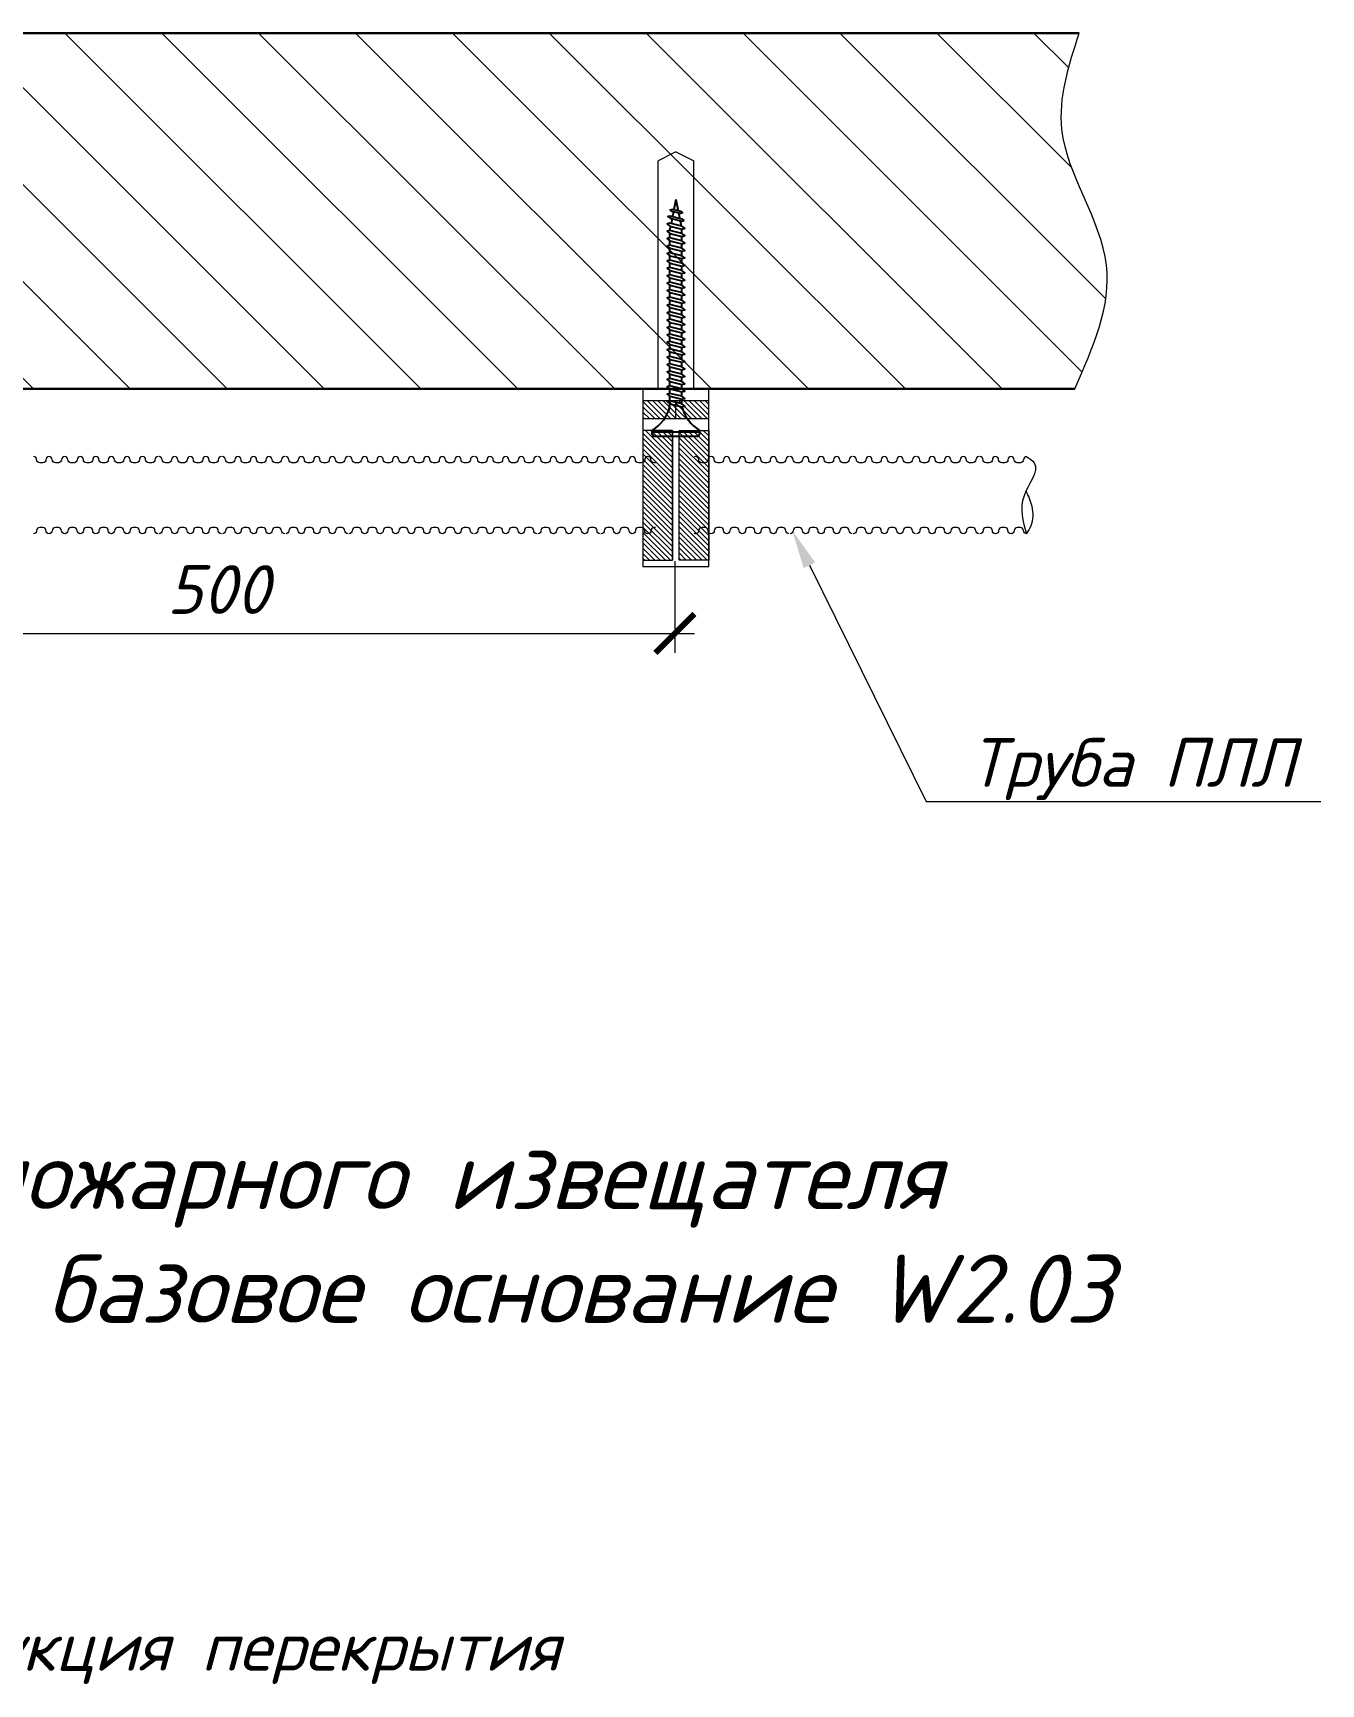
# Model space of a CAD drawing. Header units: millimetres. Extents: x -352922 to 707789, y -273589 to 355472.
# Drawn here: x 524286 to 530893, y -180589 to -172117 of the extents above; entities that cross this region are included whole.
import ezdxf
from ezdxf import colors
from ezdxf.entities.mleader import LeaderData, LeaderLine
from ezdxf.math import Vec2, Vec3

# ---------------------------------------------------------------- set-up
doc = ezdxf.new("R2010")
doc.units = ezdxf.units.MM
doc.header["$LTSCALE"] = 0.5
doc.layers.get('0').update_dxf_attribs({"lineweight": 18})
doc.layers.get('Defpoints').update_dxf_attribs({"color": 4, "lineweight": 140})
doc.styles.add('BDG_T_R', font='GOST Common.ttf')
doc.styles.add('ISOCPEUR', font='isocpeui.ttf', dxfattribs={"height": 250})
doc.dimstyles.new('BDG_D_1-1 - 250', dxfattribs={"dimtxt": 250, "dimasz": 200, "dimexe": 100, "dimexo": 75, "dimgap": 100, "dimtad": 1, "dimdec": 0, "dimdsep": 46, "dimtxsty": 'BDG_T_R', "dimblk": 'ARCHTICK', "dimcen": 0, "dimdle": 100, "dimclrd": 256, "dimclre": 256, "dimclrt": 256, "dimadec": 0, "dimazin": 2, "dimtfac": 1, "dimtdec": 0, "dimtofl": 0, "dimtmove": 1, "dimatfit": 3, "dimfxl": 1, "dimtolj": 1, "dimtzin": 0, "dimlwd": -1, "dimlwe": -1, "dimarcsym": 0})

# ---------------------------------------------------------------- blocks, each defined once
blk = doc.blocks.new('_ArchTick')
at = {"color": 0, "linetype": 'ByBlock', "const_width": 0.15}
blk.add_lwpolyline([(-0.5, -0.5), (0.5, 0.5)], dxfattribs=at)
blk = doc.blocks.new('*D1008')
at = {"transparency": 16777216}
for p, q in [((522891.2, -174827.8), (522891.2, -175297.7)), ((527579.3, -174827.8), (527579.3, -175297.7)), ((522791.2, -175197.7), (527679.3, -175197.7))]:
    blk.add_line(p, q, dxfattribs=at)
at = {"layer": 'Defpoints', "color": 0, "transparency": 16777216}
for p in [(522891.2, -174752.8), (527579.3, -174752.8), (527579.3, -175197.7)]:
    blk.add_point(p, dxfattribs=at)
at = {"transparency": 16777216, "xscale": 200, "yscale": 200, "zscale": 200, "rotation": 180}
blk.add_blockref('_ArchTick', (522891.2, -175197.7), dxfattribs=at)
at = {"transparency": 16777216, "xscale": 200, "yscale": 200, "zscale": 200}
blk.add_blockref('_ArchTick', (527579.3, -175197.7), dxfattribs=at)
at = {"transparency": 16777216, "insert": (525235.2, -174972.7), "char_height": 250, "attachment_point": 5, "style": 'ISOCPEUR'}
blk.add_mtext('\\A1;500', dxfattribs=at)
blk = doc.blocks.new('Скоба')
h = blk.add_hatch()
h.set_pattern_fill('ANSI31', scale=45, angle=90, style=0)
h.set_pattern_definition([(135, (8029, -19851.9697), (-3.9774756, -3.9774756), [])])
h.paths.add_polyline_path([(63, -55), (63, -100), (260, -100), (260, -55)])
h.paths.add_polyline_path([(63, 0), (63, -45), (260, -45), (260, 0)])
h.paths.add_polyline_path([(18, 0), (18, -50), (45, -50), (45, 0)])
h.paths.add_polyline_path([(18, -50), (18, -100), (45, -100), (45, -50)])
for p, q in [((-360.1, -50), (-346.6, -23)), ((0, -23), (-346.6, -23)), ((-360.1, -50), (-346.6, -77)), ((0, -77), (-346.6, -77))]:
    blk.add_line(p, q)
at = {"color": 252, "lineweight": -3}
for p, q in [((-288, -50), (-272.5, -46.9)), ((-288, -50), (-270.8, -53.4)), ((-269.3, -46.2), (-261.8, -44.8)), ((-258.5, -44.1), (-251.6, -42.7)), ((-247.3, -41.9), (-243, -41)), ((-240.8, -41), (-243, -41)), ((-229.5, -41), (-236.2, -41)), ((-218.3, -41), (-225, -41)), ((-207, -41), (-213.8, -41)), ((-195.8, -41), (-202.5, -41)), ((-184.5, -41), (-191.3, -41)), ((-173.3, -41), (-180, -41)), ((-162, -41), (-168.8, -41)), ((-150.8, -41), (-157.5, -41)), ((-139.5, -41), (-146.3, -41)), ((-128.3, -41), (-135, -41)), ((-117, -41), (-123.8, -41)), ((-105.8, -41), (-112.5, -41)), ((-94.5, -41), (-101.2, -41)), ((-83.3, -41), (-90, -41)), ((-72, -41), (-78.8, -41)), ((-60.8, -41), (-67.5, -41)), ((-49.5, -41), (-56.3, -41)), ((-38.3, -41), (-45, -41)), ((-27, -41), (-33.8, -41)), ((-15.8, -41), (-22.5, -41)), ((-11.3, -41), (-6.8, -59)), ((-4.5, -41), (-11.3, -41)), ((6.7, -41), (0, -41)), ((18, -41), (11.2, -41)), ((22.5, -41), (27, -59)), ((-267.3, -54.1), (-259, -55.8)), ((-255.4, -56.5), (-247.7, -58.1)), ((-236.2, -59), (-243, -59)), ((-225, -59), (-231.8, -59)), ((-213.8, -59), (-220.5, -59)), ((-202.5, -59), (-209.3, -59)), ((-191.3, -59), (-198, -59)), ((-180, -59), (-186.8, -59)), ((-168.8, -59), (-175.5, -59)), ((-157.5, -59), (-164.3, -59)), ((-146.3, -59), (-153, -59)), ((-135, -59), (-141.8, -59)), ((-123.8, -59), (-130.5, -59)), ((-112.5, -59), (-119.3, -59)), ((-101.2, -59), (-108, -59)), ((-90, -59), (-96.8, -59)), ((-78.8, -59), (-85.5, -59)), ((-67.5, -59), (-74.3, -59)), ((-56.3, -59), (-63, -59)), ((-45, -59), (-51.8, -59)), ((-33.8, -59), (-40.5, -59)), ((-22.5, -59), (-29.3, -59)), ((-11.3, -59), (-18, -59)), ((0, -59), (-6.8, -59)), ((11.2, -59), (4.5, -59)), ((22.5, -59), (15.7, -59))]:
    blk.add_line(p, q, dxfattribs=at)
at = {"color": 252}
blk.add_line((45, -50), (18, -50), dxfattribs=at)
blk.add_lwpolyline([(270, 0), (270, -100), (0, -100), (0, 0)], close=True)
for points in [[(18, -100), (18, 0), (45, 0), (45, -100)], [(63, 0), (260, 0), (260, -45), (63, -45)], [(63, -100), (260, -100), (260, -55), (63, -55)]]:
    blk.add_lwpolyline(points, close=True, dxfattribs=at)
at = {"color": 252, "lineweight": -3}
blk.add_lwpolyline([(27, -59, -0.19181), (63, -86), (67.5, -86), (72, -83.8), (72, -16.2), (67.5, -14), (63, -14, -0.191632), (27, -41), (22.5, -41)], format="xyb", dxfattribs=at)
for points in [[(65.2, -14), (65.2, -86)], [(-273, -44.7), (-270, -56.8), (-267.5, -60.1), (-266.6, -56.8), (-269.8, -44.1), (-272.2, -41.3), (-273, -44.7)]]:
    blk.add_lwpolyline(points, dxfattribs=at)
for points in [[(-255.7, -62.3), (-258.2, -58.9), (-262.7, -41.1), (-261.8, -37.7), (-259.3, -41.1), (-254.8, -58.9)], [(-247.5, -59), (-252, -41), (-250.9, -36.5), (-247.5, -41), (-243, -59), (-244.1, -63.5)], [(-231.8, -59), (-232.9, -63.5), (-236.2, -59), (-240.8, -41), (-239.6, -36.5), (-236.2, -41)], [(-220.5, -59), (-221.6, -63.5), (-225, -59), (-229.5, -41), (-228.4, -36.5), (-225, -41)], [(-209.3, -59), (-210.4, -63.5), (-213.8, -59), (-218.3, -41), (-217.1, -36.5), (-213.8, -41)], [(-198, -59), (-199.1, -63.5), (-202.5, -59), (-207, -41), (-205.9, -36.5), (-202.5, -41)], [(-186.8, -59), (-187.9, -63.5), (-191.3, -59), (-195.8, -41), (-194.6, -36.5), (-191.3, -41)], [(-175.5, -59), (-176.6, -63.5), (-180, -59), (-184.5, -41), (-183.4, -36.5), (-180, -41)], [(-164.3, -59), (-165.4, -63.5), (-168.8, -59), (-173.3, -41), (-172.1, -36.5), (-168.8, -41)], [(-153, -59), (-154.1, -63.5), (-157.5, -59), (-162, -41), (-160.9, -36.5), (-157.5, -41)], [(-141.8, -59), (-142.9, -63.5), (-146.3, -59), (-150.8, -41), (-149.6, -36.5), (-146.3, -41)], [(-130.5, -59), (-131.6, -63.5), (-135, -59), (-139.5, -41), (-138.4, -36.5), (-135, -41)], [(-119.3, -59), (-120.4, -63.5), (-123.8, -59), (-128.3, -41), (-127.1, -36.5), (-123.8, -41)], [(-108, -59), (-109.1, -63.5), (-112.5, -59), (-117, -41), (-115.9, -36.5), (-112.5, -41)], [(-96.8, -59), (-97.9, -63.5), (-101.2, -59), (-105.8, -41), (-104.6, -36.5), (-101.2, -41)], [(-85.5, -59), (-86.6, -63.5), (-90, -59), (-94.5, -41), (-93.4, -36.5), (-90, -41)], [(-74.3, -59), (-75.4, -63.5), (-78.8, -59), (-83.3, -41), (-82.1, -36.5), (-78.8, -41)], [(-63, -59), (-64.1, -63.5), (-67.5, -59), (-72, -41), (-70.9, -36.5), (-67.5, -41)], [(-51.8, -59), (-52.9, -63.5), (-56.3, -59), (-60.8, -41), (-59.6, -36.5), (-56.3, -41)], [(-40.5, -59), (-41.6, -63.5), (-45, -59), (-49.5, -41), (-48.4, -36.5), (-45, -41)], [(-29.3, -59), (-30.4, -63.5), (-33.8, -59), (-38.3, -41), (-37.1, -36.5), (-33.8, -41)], [(-18, -59), (-19.1, -63.5), (-22.5, -59), (-27, -41), (-25.9, -36.5), (-22.5, -41)], [(-6.8, -59), (-7.9, -63.5), (-11.3, -59), (-15.8, -41), (-14.6, -36.5), (-11.3, -41)], [(4.5, -59), (3.4, -63.5), (0, -59), (-4.5, -41), (-3.4, -36.5), (0, -41)], [(15.7, -59), (14.6, -63.5), (11.2, -59), (6.7, -41), (7.9, -36.5), (11.2, -41)], [(27, -59), (25.9, -63.5), (22.5, -59), (18, -41), (19.1, -36.5), (22.5, -41)]]:
    blk.add_lwpolyline(points, close=True, dxfattribs=at)
at = {"color": 252}
blk.add_lwpolyline([(63, -45), (260, -45)], dxfattribs=at)

msp = doc.modelspace()

# ---------------------------------------------------------------- hatches: boundary and pattern name
at = {"ltscale": 0.0001, "transparency": 33554687}
h = msp.add_hatch(dxfattribs=at)
h.set_pattern_fill('ANSI31', scale=110.682, angle=90, style=0)
h.set_pattern_definition([(135, (628635, -288727.27), (-248.4882, -248.4882), [])])
edge = h.paths.add_edge_path()
edge.add_line((520991.60467, -173943.58871), (529630.19761, -173943.58871))
edge.add_spline(control_points=[(529630.19761, -173943.58871), (529724.10001, -173729.98121), (529922.74216, -173278.1136), (529469.27657, -172692.42658), (529599.80523, -172283.6288), (529652.94456, -172117.20373)], knot_values=[0, 0, 0, 0, 656.4738166568, 1388.711839411, 1891.5026535081, 1891.5026535081, 1891.5026535081, 1891.5026535081], degree=3, periodic=0)
edge.add_line((529652.94456, -172117.20373), (520830.20997, -172117.20373))
edge.add_spline(control_points=[(520830.20997, -172117.20373), (520785.5071, -172309.72317), (520685.19516, -172741.73114), (521295.2633, -173247.51783), (521092.21196, -173712.96855), (520991.60467, -173943.58871)], knot_values=[0, 0, 0, 0, 557.9480606201, 1252.0190848752, 1933.6457430827, 1933.6457430827, 1933.6457430827, 1933.6457430827], degree=3, periodic=0)

# ---------------------------------------------------------------- linework, layer by layer
at = {"color": 7, "lineweight": 30, "transparency": 33554687}
for p, q in [((529652.94456, -172117.20373), (520830.20997, -172117.20373)), ((520991.60467, -173943.58871), (529630.19761, -173943.58871))]:
    msp.add_line(p, q, dxfattribs=at)
at = {"color": 7, "transparency": 33554687}
for points in [[(524368.77864, -174290.7578, 0.4142135624), (524352.80664, -174306.7298), (524352.80664, -174306.7298, -0.4142135624), (524336.83464, -174322.7018), (524320.86264, -174322.7018, -0.4142135624), (524304.89064, -174306.7298), (524304.89064, -174306.7298, 0.4142135624), (524288.91864, -174290.7578)], [(524448.63864, -174290.7578, 0.4142135624), (524432.66664, -174306.7298), (524432.66664, -174306.7298, -0.4142135624), (524416.69464, -174322.7018), (524400.72264, -174322.7018, -0.4142135624), (524384.75064, -174306.7298), (524384.75064, -174306.7298, 0.4142135624), (524368.77864, -174290.7578)], [(524528.49864, -174290.7578, 0.4142135624), (524512.52664, -174306.7298), (524512.52664, -174306.7298, -0.4142135624), (524496.55464, -174322.7018), (524480.58264, -174322.7018, -0.4142135624), (524464.61064, -174306.7298), (524464.61064, -174306.7298, 0.4142135624), (524448.63864, -174290.7578)], [(524608.35864, -174290.7578, 0.4142135624), (524592.38664, -174306.7298), (524592.38664, -174306.7298, -0.4142135624), (524576.41464, -174322.7018), (524560.44264, -174322.7018, -0.4142135624), (524544.47064, -174306.7298), (524544.47064, -174306.7298, 0.4142135624), (524528.49864, -174290.7578)], [(524688.21864, -174290.7578, 0.4142135624), (524672.24664, -174306.7298), (524672.24664, -174306.7298, -0.4142135624), (524656.27464, -174322.7018), (524640.30264, -174322.7018, -0.4142135624), (524624.33064, -174306.7298), (524624.33064, -174306.7298, 0.4142135624), (524608.35864, -174290.7578)], [(524768.07864, -174290.7578, 0.4142135624), (524752.10664, -174306.7298), (524752.10664, -174306.7298, -0.4142135624), (524736.13464, -174322.7018), (524720.16264, -174322.7018, -0.4142135624), (524704.19064, -174306.7298), (524704.19064, -174306.7298, 0.4142135624), (524688.21864, -174290.7578)], [(524847.93864, -174290.7578, 0.4142135624), (524831.96664, -174306.7298), (524831.96664, -174306.7298, -0.4142135624), (524815.99464, -174322.7018), (524800.02264, -174322.7018, -0.4142135624), (524784.05064, -174306.7298), (524784.05064, -174306.7298, 0.4142135624), (524768.07864, -174290.7578)], [(524927.79864, -174290.7578, 0.4142135624), (524911.82664, -174306.7298), (524911.82664, -174306.7298, -0.4142135624), (524895.85464, -174322.7018), (524879.88264, -174322.7018, -0.4142135624), (524863.91064, -174306.7298), (524863.91064, -174306.7298, 0.4142135624), (524847.93864, -174290.7578)], [(525012.90958, -174290.7578, 0.4142135624), (524996.93758, -174306.7298), (524996.93758, -174306.7298, -0.4142135624), (524980.96558, -174322.7018), (524964.99358, -174322.7018, -0.4142135624), (524949.02158, -174306.7298), (524949.02158, -174306.7298, 0.4142135624), (524933.04958, -174290.7578)], [(525092.76958, -174290.7578, 0.4142135624), (525076.79758, -174306.7298), (525076.79758, -174306.7298, -0.4142135624), (525060.82558, -174322.7018), (525044.85358, -174322.7018, -0.4142135624), (525028.88158, -174306.7298), (525028.88158, -174306.7298, 0.4142135624), (525012.90958, -174290.7578)], [(525172.62958, -174290.7578, 0.4142135624), (525156.65758, -174306.7298), (525156.65758, -174306.7298, -0.4142135624), (525140.68558, -174322.7018), (525124.71358, -174322.7018, -0.4142135624), (525108.74158, -174306.7298), (525108.74158, -174306.7298, 0.4142135624), (525092.76958, -174290.7578)], [(525252.48958, -174290.7578, 0.4142135624), (525236.51758, -174306.7298), (525236.51758, -174306.7298, -0.4142135624), (525220.54558, -174322.7018), (525204.57358, -174322.7018, -0.4142135624), (525188.60158, -174306.7298), (525188.60158, -174306.7298, 0.4142135624), (525172.62958, -174290.7578)], [(525337.60051, -174290.7578, 0.4142135624), (525321.62851, -174306.7298), (525321.62851, -174306.7298, -0.4142135624), (525305.65651, -174322.7018), (525289.68451, -174322.7018, -0.4142135624), (525273.71251, -174306.7298), (525273.71251, -174306.7298, 0.4142135624), (525257.74051, -174290.7578)], [(525417.46051, -174290.7578, 0.4142135624), (525401.48851, -174306.7298), (525401.48851, -174306.7298, -0.4142135624), (525385.51651, -174322.7018), (525369.54451, -174322.7018, -0.4142135624), (525353.57251, -174306.7298), (525353.57251, -174306.7298, 0.4142135624), (525337.60051, -174290.7578)], [(525497.32051, -174290.7578, 0.4142135624), (525481.34851, -174306.7298), (525481.34851, -174306.7298, -0.4142135624), (525465.37651, -174322.7018), (525449.40451, -174322.7018, -0.4142135624), (525433.43251, -174306.7298), (525433.43251, -174306.7298, 0.4142135624), (525417.46051, -174290.7578)], [(525577.18051, -174290.7578, 0.4142135624), (525561.20851, -174306.7298), (525561.20851, -174306.7298, -0.4142135624), (525545.23651, -174322.7018), (525529.26451, -174322.7018, -0.4142135624), (525513.29251, -174306.7298), (525513.29251, -174306.7298, 0.4142135624), (525497.32051, -174290.7578)], [(525662.29144, -174290.7578, 0.4142135624), (525646.31944, -174306.7298), (525646.31944, -174306.7298, -0.4142135624), (525630.34744, -174322.7018), (525614.37544, -174322.7018, -0.4142135624), (525598.40344, -174306.7298), (525598.40344, -174306.7298, 0.4142135624), (525582.43144, -174290.7578)], [(525742.15144, -174290.7578, 0.4142135624), (525726.17944, -174306.7298), (525726.17944, -174306.7298, -0.4142135624), (525710.20744, -174322.7018), (525694.23544, -174322.7018, -0.4142135624), (525678.26344, -174306.7298), (525678.26344, -174306.7298, 0.4142135624), (525662.29144, -174290.7578)], [(525822.01144, -174290.7578, 0.4142135624), (525806.03944, -174306.7298), (525806.03944, -174306.7298, -0.4142135624), (525790.06744, -174322.7018), (525774.09544, -174322.7018, -0.4142135624), (525758.12344, -174306.7298), (525758.12344, -174306.7298, 0.4142135624), (525742.15144, -174290.7578)], [(525901.87144, -174290.7578, 0.4142135624), (525885.89944, -174306.7298), (525885.89944, -174306.7298, -0.4142135624), (525869.92744, -174322.7018), (525853.95544, -174322.7018, -0.4142135624), (525837.98344, -174306.7298), (525837.98344, -174306.7298, 0.4142135624), (525822.01144, -174290.7578)], [(525986.98238, -174290.7578, 0.4142135624), (525971.01038, -174306.7298), (525971.01038, -174306.7298, -0.4142135624), (525955.03838, -174322.7018), (525939.06638, -174322.7018, -0.4142135624), (525923.09438, -174306.7298), (525923.09438, -174306.7298, 0.4142135624), (525907.12238, -174290.7578)], [(526066.84238, -174290.7578, 0.4142135624), (526050.87038, -174306.7298), (526050.87038, -174306.7298, -0.4142135624), (526034.89838, -174322.7018), (526018.92638, -174322.7018, -0.4142135624), (526002.95438, -174306.7298), (526002.95438, -174306.7298, 0.4142135624), (525986.98238, -174290.7578)], [(526146.70238, -174290.7578, 0.4142135624), (526130.73038, -174306.7298), (526130.73038, -174306.7298, -0.4142135624), (526114.75838, -174322.7018), (526098.78638, -174322.7018, -0.4142135624), (526082.81438, -174306.7298), (526082.81438, -174306.7298, 0.4142135624), (526066.84238, -174290.7578)], [(526226.56238, -174290.7578, 0.4142135624), (526210.59038, -174306.7298), (526210.59038, -174306.7298, -0.4142135624), (526194.61838, -174322.7018), (526178.64638, -174322.7018, -0.4142135624), (526162.67438, -174306.7298), (526162.67438, -174306.7298, 0.4142135624), (526146.70238, -174290.7578)], [(526306.42238, -174290.7578, 0.4142135624), (526290.45038, -174306.7298), (526290.45038, -174306.7298, -0.4142135624), (526274.47838, -174322.7018), (526258.50638, -174322.7018, -0.4142135624), (526242.53438, -174306.7298), (526242.53438, -174306.7298, 0.4142135624), (526226.56238, -174290.7578)], [(526386.28238, -174290.7578, 0.4142135624), (526370.31038, -174306.7298), (526370.31038, -174306.7298, -0.4142135624), (526354.33838, -174322.7018), (526338.36638, -174322.7018, -0.4142135624), (526322.39438, -174306.7298), (526322.39438, -174306.7298, 0.4142135624), (526306.42238, -174290.7578)], [(526466.14238, -174290.7578, 0.4142135624), (526450.17038, -174306.7298), (526450.17038, -174306.7298, -0.4142135624), (526434.19838, -174322.7018), (526418.22638, -174322.7018, -0.4142135624), (526402.25438, -174306.7298), (526402.25438, -174306.7298, 0.4142135624), (526386.28238, -174290.7578)], [(526546.00238, -174290.7578, 0.4142135624), (526530.03038, -174306.7298), (526530.03038, -174306.7298, -0.4142135624), (526514.05838, -174322.7018), (526498.08638, -174322.7018, -0.4142135624), (526482.11438, -174306.7298), (526482.11438, -174306.7298, 0.4142135624), (526466.14238, -174290.7578)], [(526631.11331, -174290.7578, 0.4142135624), (526615.14131, -174306.7298), (526615.14131, -174306.7298, -0.4142135624), (526599.16931, -174322.7018), (526583.19731, -174322.7018, -0.4142135624), (526567.22531, -174306.7298), (526567.22531, -174306.7298, 0.4142135624), (526551.25331, -174290.7578)], [(526710.97331, -174290.7578, 0.4142135624), (526695.00131, -174306.7298), (526695.00131, -174306.7298, -0.4142135624), (526679.02931, -174322.7018), (526663.05731, -174322.7018, -0.4142135624), (526647.08531, -174306.7298), (526647.08531, -174306.7298, 0.4142135624), (526631.11331, -174290.7578)], [(526790.83331, -174290.7578, 0.4142135624), (526774.86131, -174306.7298), (526774.86131, -174306.7298, -0.4142135624), (526758.88931, -174322.7018), (526742.91731, -174322.7018, -0.4142135624), (526726.94531, -174306.7298), (526726.94531, -174306.7298, 0.4142135624), (526710.97331, -174290.7578)], [(526870.69331, -174290.7578, 0.4142135624), (526854.72131, -174306.7298), (526854.72131, -174306.7298, -0.4142135624), (526838.74931, -174322.7018), (526822.77731, -174322.7018, -0.4142135624), (526806.80531, -174306.7298), (526806.80531, -174306.7298, 0.4142135624), (526790.83331, -174290.7578)], [(526955.80424, -174290.7578, 0.4142135624), (526939.83224, -174306.7298), (526939.83224, -174306.7298, -0.4142135624), (526923.86024, -174322.7018), (526907.88824, -174322.7018, -0.4142135624), (526891.91624, -174306.7298), (526891.91624, -174306.7298, 0.4142135624), (526875.94424, -174290.7578)], [(527035.66424, -174290.7578, 0.4142135624), (527019.69224, -174306.7298), (527019.69224, -174306.7298, -0.4142135624), (527003.72024, -174322.7018), (526987.74824, -174322.7018, -0.4142135624), (526971.77624, -174306.7298), (526971.77624, -174306.7298, 0.4142135624), (526955.80424, -174290.7578)], [(527115.52424, -174290.7578, 0.4142135624), (527099.55224, -174306.7298), (527099.55224, -174306.7298, -0.4142135624), (527083.58024, -174322.7018), (527067.60824, -174322.7018, -0.4142135624), (527051.63624, -174306.7298), (527051.63624, -174306.7298, 0.4142135624), (527035.66424, -174290.7578)], [(527195.38424, -174290.7578, 0.4142135624), (527179.41224, -174306.7298), (527179.41224, -174306.7298, -0.4142135624), (527163.44024, -174322.7018), (527147.46824, -174322.7018, -0.4142135624), (527131.49624, -174306.7298), (527131.49624, -174306.7298, 0.4142135624), (527115.52424, -174290.7578)], [(527280.49518, -174290.7578, 0.4142135624), (527264.52318, -174306.7298), (527264.52318, -174306.7298, -0.4142135624), (527248.55118, -174322.7018), (527232.57918, -174322.7018, -0.4142135624), (527216.60718, -174306.7298), (527216.60718, -174306.7298, 0.4142135624), (527200.63518, -174290.7578)], [(527360.35518, -174290.7578, 0.4142135624), (527344.38318, -174306.7298), (527344.38318, -174306.7298, -0.4142135624), (527328.41118, -174322.7018), (527312.43918, -174322.7018, -0.4142135624), (527296.46718, -174306.7298), (527296.46718, -174306.7298, 0.4142135624), (527280.49518, -174290.7578)], [(527440.21518, -174290.7578, 0.4142135624), (527424.24318, -174306.7298), (527424.24318, -174306.7298, -0.4142135624), (527408.27118, -174322.7018), (527392.29918, -174322.7018, -0.4142135624), (527376.32718, -174306.7298), (527376.32718, -174306.7298, 0.4142135624), (527360.35518, -174290.7578)], [(527480.25235, -174322.7018), (527472.15918, -174322.7018, -0.4142135624), (527456.18718, -174306.7298), (527456.18718, -174306.7298, 0.4142135624), (527440.21518, -174290.7578)], [(527764.90611, -174290.7578, 0.4142135624), (527748.93411, -174306.7298), (527748.93411, -174306.7298, -0.4142135624), (527732.96211, -174322.7018), (527716.99011, -174322.7018, -0.4142135624), (527701.01811, -174306.7298), (527701.01811, -174306.7298, 0.5496017879), (527678.25235, -174292.27471)], [(527844.76611, -174290.7578, 0.4142135624), (527828.79411, -174306.7298), (527828.79411, -174306.7298, -0.4142135624), (527812.82211, -174322.7018), (527796.85011, -174322.7018, -0.4142135624), (527780.87811, -174306.7298), (527780.87811, -174306.7298, 0.4142135624), (527764.90611, -174290.7578)], [(527924.62611, -174290.7578, 0.4142135624), (527908.65411, -174306.7298), (527908.65411, -174306.7298, -0.4142135624), (527892.68211, -174322.7018), (527876.71011, -174322.7018, -0.4142135624), (527860.73811, -174306.7298), (527860.73811, -174306.7298, 0.4142135624), (527844.76611, -174290.7578)], [(528004.48611, -174290.7578, 0.4142135624), (527988.51411, -174306.7298), (527988.51411, -174306.7298, -0.4142135624), (527972.54211, -174322.7018), (527956.57011, -174322.7018, -0.4142135624), (527940.59811, -174306.7298), (527940.59811, -174306.7298, 0.4142135624), (527924.62611, -174290.7578)], [(528084.34611, -174290.7578, 0.4142135624), (528068.37411, -174306.7298), (528068.37411, -174306.7298, -0.4142135624), (528052.40211, -174322.7018), (528036.43011, -174322.7018, -0.4142135624), (528020.45811, -174306.7298), (528020.45811, -174306.7298, 0.4142135624), (528004.48611, -174290.7578)], [(528164.20611, -174290.7578, 0.4142135624), (528148.23411, -174306.7298), (528148.23411, -174306.7298, -0.4142135624), (528132.26211, -174322.7018), (528116.29011, -174322.7018, -0.4142135624), (528100.31811, -174306.7298), (528100.31811, -174306.7298, 0.4142135624), (528084.34611, -174290.7578)], [(528249.31704, -174290.7578, 0.4142135624), (528233.34504, -174306.7298), (528233.34504, -174306.7298, -0.4142135624), (528217.37304, -174322.7018), (528201.40104, -174322.7018, -0.4142135624), (528185.42904, -174306.7298), (528185.42904, -174306.7298, 0.4142135624), (528169.45704, -174290.7578)], [(528329.17704, -174290.7578, 0.4142135624), (528313.20504, -174306.7298), (528313.20504, -174306.7298, -0.4142135624), (528297.23304, -174322.7018), (528281.26104, -174322.7018, -0.4142135624), (528265.28904, -174306.7298), (528265.28904, -174306.7298, 0.4142135624), (528249.31704, -174290.7578)], [(528409.03704, -174290.7578, 0.4142135624), (528393.06504, -174306.7298), (528393.06504, -174306.7298, -0.4142135624), (528377.09304, -174322.7018), (528361.12104, -174322.7018, -0.4142135624), (528345.14904, -174306.7298), (528345.14904, -174306.7298, 0.4142135624), (528329.17704, -174290.7578)], [(528488.89704, -174290.7578, 0.4142135624), (528472.92504, -174306.7298), (528472.92504, -174306.7298, -0.4142135624), (528456.95304, -174322.7018), (528440.98104, -174322.7018, -0.4142135624), (528425.00904, -174306.7298), (528425.00904, -174306.7298, 0.4142135624), (528409.03704, -174290.7578)], [(528574.00798, -174290.7578, 0.4142135624), (528558.03598, -174306.7298), (528558.03598, -174306.7298, -0.4142135624), (528542.06398, -174322.7018), (528526.09198, -174322.7018, -0.4142135624), (528510.11998, -174306.7298), (528510.11998, -174306.7298, 0.4142135624), (528494.14798, -174290.7578)], [(528653.86798, -174290.7578, 0.4142135624), (528637.89598, -174306.7298), (528637.89598, -174306.7298, -0.4142135624), (528621.92398, -174322.7018), (528605.95198, -174322.7018, -0.4142135624), (528589.97998, -174306.7298), (528589.97998, -174306.7298, 0.4142135624), (528574.00798, -174290.7578)], [(528733.72798, -174290.7578, 0.4142135624), (528717.75598, -174306.7298), (528717.75598, -174306.7298, -0.4142135624), (528701.78398, -174322.7018), (528685.81198, -174322.7018, -0.4142135624), (528669.83998, -174306.7298), (528669.83998, -174306.7298, 0.4142135624), (528653.86798, -174290.7578)], [(528813.58798, -174290.7578, 0.4142135624), (528797.61598, -174306.7298), (528797.61598, -174306.7298, -0.4142135624), (528781.64398, -174322.7018), (528765.67198, -174322.7018, -0.4142135624), (528749.69998, -174306.7298), (528749.69998, -174306.7298, 0.4142135624), (528733.72798, -174290.7578)], [(528898.69891, -174290.7578, 0.4142135624), (528882.72691, -174306.7298), (528882.72691, -174306.7298, -0.4142135624), (528866.75491, -174322.7018), (528850.78291, -174322.7018, -0.4142135624), (528834.81091, -174306.7298), (528834.81091, -174306.7298, 0.4142135624), (528818.83891, -174290.7578)], [(528978.55891, -174290.7578, 0.4142135624), (528962.58691, -174306.7298), (528962.58691, -174306.7298, -0.4142135624), (528946.61491, -174322.7018), (528930.64291, -174322.7018, -0.4142135624), (528914.67091, -174306.7298), (528914.67091, -174306.7298, 0.4142135624), (528898.69891, -174290.7578)], [(529058.41891, -174290.7578, 0.4142135624), (529042.44691, -174306.7298), (529042.44691, -174306.7298, -0.4142135624), (529026.47491, -174322.7018), (529010.50291, -174322.7018, -0.4142135624), (528994.53091, -174306.7298), (528994.53091, -174306.7298, 0.4142135624), (528978.55891, -174290.7578)], [(529138.27891, -174290.7578, 0.4142135624), (529122.30691, -174306.7298), (529122.30691, -174306.7298, -0.4142135624), (529106.33491, -174322.7018), (529090.36291, -174322.7018, -0.4142135624), (529074.39091, -174306.7298), (529074.39091, -174306.7298, 0.4142135624), (529058.41891, -174290.7578)], [(529223.38984, -174290.7578, 0.4142135624), (529207.41784, -174306.7298), (529207.41784, -174306.7298, -0.4142135624), (529191.44584, -174322.7018), (529175.47384, -174322.7018, -0.4142135624), (529159.50184, -174306.7298), (529159.50184, -174306.7298, 0.4142135624), (529143.52984, -174290.7578)], [(529303.24984, -174290.7578, 0.4142135624), (529287.27784, -174306.7298), (529287.27784, -174306.7298, -0.4142135624), (529271.30584, -174322.7018), (529255.33384, -174322.7018, -0.4142135624), (529239.36184, -174306.7298), (529239.36184, -174306.7298, 0.4142135624), (529223.38984, -174290.7578)], [(529383.10984, -174290.7578, 0.4142135624), (529367.13784, -174306.7298), (529367.13784, -174306.7298, -0.4142135624), (529351.16584, -174322.7018), (529335.19384, -174322.7018, -0.4142135624), (529319.22184, -174306.7298), (529319.22184, -174306.7298, 0.4142135624), (529303.24984, -174290.7578)], [(524368.77864, -174686.7578, -0.4142135624), (524352.80664, -174670.7858), (524352.80664, -174670.7858, 0.4142135624), (524336.83464, -174654.8138), (524320.86264, -174654.8138, 0.4142135624), (524304.89064, -174670.7858), (524304.89064, -174670.7858, -0.4142135624), (524288.91864, -174686.7578)], [(524448.63864, -174686.7578, -0.4142135624), (524432.66664, -174670.7858), (524432.66664, -174670.7858, 0.4142135624), (524416.69464, -174654.8138), (524400.72264, -174654.8138, 0.4142135624), (524384.75064, -174670.7858), (524384.75064, -174670.7858, -0.4142135624), (524368.77864, -174686.7578)], [(524528.49864, -174686.7578, -0.4142135624), (524512.52664, -174670.7858), (524512.52664, -174670.7858, 0.4142135624), (524496.55464, -174654.8138), (524480.58264, -174654.8138, 0.4142135624), (524464.61064, -174670.7858), (524464.61064, -174670.7858, -0.4142135624), (524448.63864, -174686.7578)], [(524608.35864, -174686.7578, -0.4142135624), (524592.38664, -174670.7858), (524592.38664, -174670.7858, 0.4142135624), (524576.41464, -174654.8138), (524560.44264, -174654.8138, 0.4142135624), (524544.47064, -174670.7858), (524544.47064, -174670.7858, -0.4142135624), (524528.49864, -174686.7578)], [(524688.21864, -174686.7578, -0.4142135624), (524672.24664, -174670.7858), (524672.24664, -174670.7858, 0.4142135624), (524656.27464, -174654.8138), (524640.30264, -174654.8138, 0.4142135624), (524624.33064, -174670.7858), (524624.33064, -174670.7858, -0.4142135624), (524608.35864, -174686.7578)], [(524768.07864, -174686.7578, -0.4142135624), (524752.10664, -174670.7858), (524752.10664, -174670.7858, 0.4142135624), (524736.13464, -174654.8138), (524720.16264, -174654.8138, 0.4142135624), (524704.19064, -174670.7858), (524704.19064, -174670.7858, -0.4142135624), (524688.21864, -174686.7578)], [(524847.93864, -174686.7578, -0.4142135624), (524831.96664, -174670.7858), (524831.96664, -174670.7858, 0.4142135624), (524815.99464, -174654.8138), (524800.02264, -174654.8138, 0.4142135624), (524784.05064, -174670.7858), (524784.05064, -174670.7858, -0.4142135624), (524768.07864, -174686.7578)], [(524927.79864, -174686.7578, -0.4142135624), (524911.82664, -174670.7858), (524911.82664, -174670.7858, 0.4142135624), (524895.85464, -174654.8138), (524879.88264, -174654.8138, 0.4142135624), (524863.91064, -174670.7858), (524863.91064, -174670.7858, -0.4142135624), (524847.93864, -174686.7578)], [(525012.90958, -174686.7578, -0.4142135624), (524996.93758, -174670.7858), (524996.93758, -174670.7858, 0.4142135624), (524980.96558, -174654.8138), (524964.99358, -174654.8138, 0.4142135624), (524949.02158, -174670.7858), (524949.02158, -174670.7858, -0.4142135624), (524933.04958, -174686.7578)], [(525092.76958, -174686.7578, -0.4142135624), (525076.79758, -174670.7858), (525076.79758, -174670.7858, 0.4142135624), (525060.82558, -174654.8138), (525044.85358, -174654.8138, 0.4142135624), (525028.88158, -174670.7858), (525028.88158, -174670.7858, -0.4142135624), (525012.90958, -174686.7578)], [(525172.62958, -174686.7578, -0.4142135624), (525156.65758, -174670.7858), (525156.65758, -174670.7858, 0.4142135624), (525140.68558, -174654.8138), (525124.71358, -174654.8138, 0.4142135624), (525108.74158, -174670.7858), (525108.74158, -174670.7858, -0.4142135624), (525092.76958, -174686.7578)], [(525252.48958, -174686.7578, -0.4142135624), (525236.51758, -174670.7858), (525236.51758, -174670.7858, 0.4142135624), (525220.54558, -174654.8138), (525204.57358, -174654.8138, 0.4142135624), (525188.60158, -174670.7858), (525188.60158, -174670.7858, -0.4142135624), (525172.62958, -174686.7578)], [(525337.60051, -174686.7578, -0.4142135624), (525321.62851, -174670.7858), (525321.62851, -174670.7858, 0.4142135624), (525305.65651, -174654.8138), (525289.68451, -174654.8138, 0.4142135624), (525273.71251, -174670.7858), (525273.71251, -174670.7858, -0.4142135624), (525257.74051, -174686.7578)], [(525417.46051, -174686.7578, -0.4142135624), (525401.48851, -174670.7858), (525401.48851, -174670.7858, 0.4142135624), (525385.51651, -174654.8138), (525369.54451, -174654.8138, 0.4142135624), (525353.57251, -174670.7858), (525353.57251, -174670.7858, -0.4142135624), (525337.60051, -174686.7578)], [(525497.32051, -174686.7578, -0.4142135624), (525481.34851, -174670.7858), (525481.34851, -174670.7858, 0.4142135624), (525465.37651, -174654.8138), (525449.40451, -174654.8138, 0.4142135624), (525433.43251, -174670.7858), (525433.43251, -174670.7858, -0.4142135624), (525417.46051, -174686.7578)], [(525577.18051, -174686.7578, -0.4142135624), (525561.20851, -174670.7858), (525561.20851, -174670.7858, 0.4142135624), (525545.23651, -174654.8138), (525529.26451, -174654.8138, 0.4142135624), (525513.29251, -174670.7858), (525513.29251, -174670.7858, -0.4142135624), (525497.32051, -174686.7578)], [(525662.29144, -174686.7578, -0.4142135624), (525646.31944, -174670.7858), (525646.31944, -174670.7858, 0.4142135624), (525630.34744, -174654.8138), (525614.37544, -174654.8138, 0.4142135624), (525598.40344, -174670.7858), (525598.40344, -174670.7858, -0.4142135624), (525582.43144, -174686.7578)], [(525742.15144, -174686.7578, -0.4142135624), (525726.17944, -174670.7858), (525726.17944, -174670.7858, 0.4142135624), (525710.20744, -174654.8138), (525694.23544, -174654.8138, 0.4142135624), (525678.26344, -174670.7858), (525678.26344, -174670.7858, -0.4142135624), (525662.29144, -174686.7578)], [(525822.01144, -174686.7578, -0.4142135624), (525806.03944, -174670.7858), (525806.03944, -174670.7858, 0.4142135624), (525790.06744, -174654.8138), (525774.09544, -174654.8138, 0.4142135624), (525758.12344, -174670.7858), (525758.12344, -174670.7858, -0.4142135624), (525742.15144, -174686.7578)], [(525901.87144, -174686.7578, -0.4142135624), (525885.89944, -174670.7858), (525885.89944, -174670.7858, 0.4142135624), (525869.92744, -174654.8138), (525853.95544, -174654.8138, 0.4142135624), (525837.98344, -174670.7858), (525837.98344, -174670.7858, -0.4142135624), (525822.01144, -174686.7578)], [(525986.98238, -174686.7578, -0.4142135624), (525971.01038, -174670.7858), (525971.01038, -174670.7858, 0.4142135624), (525955.03838, -174654.8138), (525939.06638, -174654.8138, 0.4142135624), (525923.09438, -174670.7858), (525923.09438, -174670.7858, -0.4142135624), (525907.12238, -174686.7578)], [(526066.84238, -174686.7578, -0.4142135624), (526050.87038, -174670.7858), (526050.87038, -174670.7858, 0.4142135624), (526034.89838, -174654.8138), (526018.92638, -174654.8138, 0.4142135624), (526002.95438, -174670.7858), (526002.95438, -174670.7858, -0.4142135624), (525986.98238, -174686.7578)], [(526146.70238, -174686.7578, -0.4142135624), (526130.73038, -174670.7858), (526130.73038, -174670.7858, 0.4142135624), (526114.75838, -174654.8138), (526098.78638, -174654.8138, 0.4142135624), (526082.81438, -174670.7858), (526082.81438, -174670.7858, -0.4142135624), (526066.84238, -174686.7578)], [(526226.56238, -174686.7578, -0.4142135624), (526210.59038, -174670.7858), (526210.59038, -174670.7858, 0.4142135624), (526194.61838, -174654.8138), (526178.64638, -174654.8138, 0.4142135624), (526162.67438, -174670.7858), (526162.67438, -174670.7858, -0.4142135624), (526146.70238, -174686.7578)], [(526306.42238, -174686.7578, -0.4142135624), (526290.45038, -174670.7858), (526290.45038, -174670.7858, 0.4142135624), (526274.47838, -174654.8138), (526258.50638, -174654.8138, 0.4142135624), (526242.53438, -174670.7858), (526242.53438, -174670.7858, -0.4142135624), (526226.56238, -174686.7578)], [(526386.28238, -174686.7578, -0.4142135624), (526370.31038, -174670.7858), (526370.31038, -174670.7858, 0.4142135624), (526354.33838, -174654.8138), (526338.36638, -174654.8138, 0.4142135624), (526322.39438, -174670.7858), (526322.39438, -174670.7858, -0.4142135624), (526306.42238, -174686.7578)], [(526466.14238, -174686.7578, -0.4142135624), (526450.17038, -174670.7858), (526450.17038, -174670.7858, 0.4142135624), (526434.19838, -174654.8138), (526418.22638, -174654.8138, 0.4142135624), (526402.25438, -174670.7858), (526402.25438, -174670.7858, -0.4142135624), (526386.28238, -174686.7578)], [(526546.00238, -174686.7578, -0.4142135624), (526530.03038, -174670.7858), (526530.03038, -174670.7858, 0.4142135624), (526514.05838, -174654.8138), (526498.08638, -174654.8138, 0.4142135624), (526482.11438, -174670.7858), (526482.11438, -174670.7858, -0.4142135624), (526466.14238, -174686.7578)], [(526631.11331, -174686.7578, -0.4142135624), (526615.14131, -174670.7858), (526615.14131, -174670.7858, 0.4142135624), (526599.16931, -174654.8138), (526583.19731, -174654.8138, 0.4142135624), (526567.22531, -174670.7858), (526567.22531, -174670.7858, -0.4142135624), (526551.25331, -174686.7578)], [(526710.97331, -174686.7578, -0.4142135624), (526695.00131, -174670.7858), (526695.00131, -174670.7858, 0.4142135624), (526679.02931, -174654.8138), (526663.05731, -174654.8138, 0.4142135624), (526647.08531, -174670.7858), (526647.08531, -174670.7858, -0.4142135624), (526631.11331, -174686.7578)], [(526790.83331, -174686.7578, -0.4142135624), (526774.86131, -174670.7858), (526774.86131, -174670.7858, 0.4142135624), (526758.88931, -174654.8138), (526742.91731, -174654.8138, 0.4142135624), (526726.94531, -174670.7858), (526726.94531, -174670.7858, -0.4142135624), (526710.97331, -174686.7578)], [(526870.69331, -174686.7578, -0.4142135624), (526854.72131, -174670.7858), (526854.72131, -174670.7858, 0.4142135624), (526838.74931, -174654.8138), (526822.77731, -174654.8138, 0.4142135624), (526806.80531, -174670.7858), (526806.80531, -174670.7858, -0.4142135624), (526790.83331, -174686.7578)], [(526955.80424, -174686.7578, -0.4142135624), (526939.83224, -174670.7858), (526939.83224, -174670.7858, 0.4142135624), (526923.86024, -174654.8138), (526907.88824, -174654.8138, 0.4142135624), (526891.91624, -174670.7858), (526891.91624, -174670.7858, -0.4142135624), (526875.94424, -174686.7578)], [(527035.66424, -174686.7578, -0.4142135624), (527019.69224, -174670.7858), (527019.69224, -174670.7858, 0.4142135624), (527003.72024, -174654.8138), (526987.74824, -174654.8138, 0.4142135624), (526971.77624, -174670.7858), (526971.77624, -174670.7858, -0.4142135624), (526955.80424, -174686.7578)], [(527115.52424, -174686.7578, -0.4142135624), (527099.55224, -174670.7858), (527099.55224, -174670.7858, 0.4142135624), (527083.58024, -174654.8138), (527067.60824, -174654.8138, 0.4142135624), (527051.63624, -174670.7858), (527051.63624, -174670.7858, -0.4142135624), (527035.66424, -174686.7578)], [(527195.38424, -174686.7578, -0.4142135624), (527179.41224, -174670.7858), (527179.41224, -174670.7858, 0.4142135624), (527163.44024, -174654.8138), (527147.46824, -174654.8138, 0.4142135624), (527131.49624, -174670.7858), (527131.49624, -174670.7858, -0.4142135624), (527115.52424, -174686.7578)], [(527280.49518, -174686.7578, -0.4142135624), (527264.52318, -174670.7858), (527264.52318, -174670.7858, 0.4142135624), (527248.55118, -174654.8138), (527232.57918, -174654.8138, 0.4142135624), (527216.60718, -174670.7858), (527216.60718, -174670.7858, -0.4142135624), (527200.63518, -174686.7578)], [(527360.35518, -174686.7578, -0.4142135624), (527344.38318, -174670.7858), (527344.38318, -174670.7858, 0.4142135624), (527328.41118, -174654.8138), (527312.43918, -174654.8138, 0.4142135624), (527296.46718, -174670.7858), (527296.46718, -174670.7858, -0.4142135624), (527280.49518, -174686.7578)], [(527440.21518, -174686.7578, -0.4142135624), (527424.24318, -174670.7858), (527424.24318, -174670.7858, 0.4142135624), (527408.27118, -174654.8138), (527392.29918, -174654.8138, 0.4142135624), (527376.32718, -174670.7858), (527376.32718, -174670.7858, -0.4142135624), (527360.35518, -174686.7578)], [(527480.25235, -174654.8138), (527472.15918, -174654.8138, 0.4142135624), (527456.18718, -174670.7858), (527456.18718, -174670.7858, -0.4142135624), (527440.21518, -174686.7578)], [(527764.90611, -174686.7578, -0.4142135624), (527748.93411, -174670.7858), (527748.93411, -174670.7858, 0.4142135624), (527732.96211, -174654.8138), (527716.99011, -174654.8138, 0.4142135624), (527701.01811, -174670.7858), (527701.01811, -174670.7858, -0.5496017879), (527678.25235, -174685.24089)], [(527844.76611, -174686.7578, -0.4142135624), (527828.79411, -174670.7858), (527828.79411, -174670.7858, 0.4142135624), (527812.82211, -174654.8138), (527796.85011, -174654.8138, 0.4142135624), (527780.87811, -174670.7858), (527780.87811, -174670.7858, -0.4142135624), (527764.90611, -174686.7578)], [(527924.62611, -174686.7578, -0.4142135624), (527908.65411, -174670.7858), (527908.65411, -174670.7858, 0.4142135624), (527892.68211, -174654.8138), (527876.71011, -174654.8138, 0.4142135624), (527860.73811, -174670.7858), (527860.73811, -174670.7858, -0.4142135624), (527844.76611, -174686.7578)], [(528004.48611, -174686.7578, -0.4142135624), (527988.51411, -174670.7858), (527988.51411, -174670.7858, 0.4142135624), (527972.54211, -174654.8138), (527956.57011, -174654.8138, 0.4142135624), (527940.59811, -174670.7858), (527940.59811, -174670.7858, -0.4142135624), (527924.62611, -174686.7578)], [(528084.34611, -174686.7578, -0.4142135624), (528068.37411, -174670.7858), (528068.37411, -174670.7858, 0.4142135624), (528052.40211, -174654.8138), (528036.43011, -174654.8138, 0.4142135624), (528020.45811, -174670.7858), (528020.45811, -174670.7858, -0.4142135624), (528004.48611, -174686.7578)], [(528164.20611, -174686.7578, -0.4142135624), (528148.23411, -174670.7858), (528148.23411, -174670.7858, 0.4142135624), (528132.26211, -174654.8138), (528116.29011, -174654.8138, 0.4142135624), (528100.31811, -174670.7858), (528100.31811, -174670.7858, -0.4142135624), (528084.34611, -174686.7578)], [(528249.31704, -174686.7578, -0.4142135624), (528233.34504, -174670.7858), (528233.34504, -174670.7858, 0.4142135624), (528217.37304, -174654.8138), (528201.40104, -174654.8138, 0.4142135624), (528185.42904, -174670.7858), (528185.42904, -174670.7858, -0.4142135624), (528169.45704, -174686.7578)], [(528329.17704, -174686.7578, -0.4142135624), (528313.20504, -174670.7858), (528313.20504, -174670.7858, 0.4142135624), (528297.23304, -174654.8138), (528281.26104, -174654.8138, 0.4142135624), (528265.28904, -174670.7858), (528265.28904, -174670.7858, -0.4142135624), (528249.31704, -174686.7578)], [(528409.03704, -174686.7578, -0.4142135624), (528393.06504, -174670.7858), (528393.06504, -174670.7858, 0.4142135624), (528377.09304, -174654.8138), (528361.12104, -174654.8138, 0.4142135624), (528345.14904, -174670.7858), (528345.14904, -174670.7858, -0.4142135624), (528329.17704, -174686.7578)], [(528488.89704, -174686.7578, -0.4142135624), (528472.92504, -174670.7858), (528472.92504, -174670.7858, 0.4142135624), (528456.95304, -174654.8138), (528440.98104, -174654.8138, 0.4142135624), (528425.00904, -174670.7858), (528425.00904, -174670.7858, -0.4142135624), (528409.03704, -174686.7578)], [(528574.00798, -174686.7578, -0.4142135624), (528558.03598, -174670.7858), (528558.03598, -174670.7858, 0.4142135624), (528542.06398, -174654.8138), (528526.09198, -174654.8138, 0.4142135624), (528510.11998, -174670.7858), (528510.11998, -174670.7858, -0.4142135624), (528494.14798, -174686.7578)], [(528653.86798, -174686.7578, -0.4142135624), (528637.89598, -174670.7858), (528637.89598, -174670.7858, 0.4142135624), (528621.92398, -174654.8138), (528605.95198, -174654.8138, 0.4142135624), (528589.97998, -174670.7858), (528589.97998, -174670.7858, -0.4142135624), (528574.00798, -174686.7578)], [(528733.72798, -174686.7578, -0.4142135624), (528717.75598, -174670.7858), (528717.75598, -174670.7858, 0.4142135624), (528701.78398, -174654.8138), (528685.81198, -174654.8138, 0.4142135624), (528669.83998, -174670.7858), (528669.83998, -174670.7858, -0.4142135624), (528653.86798, -174686.7578)], [(528813.58798, -174686.7578, -0.4142135624), (528797.61598, -174670.7858), (528797.61598, -174670.7858, 0.4142135624), (528781.64398, -174654.8138), (528765.67198, -174654.8138, 0.4142135624), (528749.69998, -174670.7858), (528749.69998, -174670.7858, -0.4142135624), (528733.72798, -174686.7578)], [(528898.69891, -174686.7578, -0.4142135624), (528882.72691, -174670.7858), (528882.72691, -174670.7858, 0.4142135624), (528866.75491, -174654.8138), (528850.78291, -174654.8138, 0.4142135624), (528834.81091, -174670.7858), (528834.81091, -174670.7858, -0.4142135624), (528818.83891, -174686.7578)], [(528978.55891, -174686.7578, -0.4142135624), (528962.58691, -174670.7858), (528962.58691, -174670.7858, 0.4142135624), (528946.61491, -174654.8138), (528930.64291, -174654.8138, 0.4142135624), (528914.67091, -174670.7858), (528914.67091, -174670.7858, -0.4142135624), (528898.69891, -174686.7578)], [(529058.41891, -174686.7578, -0.4142135624), (529042.44691, -174670.7858), (529042.44691, -174670.7858, 0.4142135624), (529026.47491, -174654.8138), (529010.50291, -174654.8138, 0.4142135624), (528994.53091, -174670.7858), (528994.53091, -174670.7858, -0.4142135624), (528978.55891, -174686.7578)], [(529138.27891, -174686.7578, -0.4142135624), (529122.30691, -174670.7858), (529122.30691, -174670.7858, 0.4142135624), (529106.33491, -174654.8138), (529090.36291, -174654.8138, 0.4142135624), (529074.39091, -174670.7858), (529074.39091, -174670.7858, -0.4142135624), (529058.41891, -174686.7578)], [(529223.38984, -174686.7578, -0.4142135624), (529207.41784, -174670.7858), (529207.41784, -174670.7858, 0.4142135624), (529191.44584, -174654.8138), (529175.47384, -174654.8138, 0.4142135624), (529159.50184, -174670.7858), (529159.50184, -174670.7858, -0.4142135624), (529143.52984, -174686.7578)], [(529303.24984, -174686.7578, -0.4142135624), (529287.27784, -174670.7858), (529287.27784, -174670.7858, 0.4142135624), (529271.30584, -174654.8138), (529255.33384, -174654.8138, 0.4142135624), (529239.36184, -174670.7858), (529239.36184, -174670.7858, -0.4142135624), (529223.38984, -174686.7578)], [(529383.10984, -174686.7578, -0.4142135624), (529367.13784, -174670.7858), (529367.13784, -174670.7858, 0.4142135624), (529351.16584, -174654.8138), (529335.19384, -174654.8138, 0.4142135624), (529319.22184, -174670.7858), (529319.22184, -174670.7858, -0.4142135624), (529303.24984, -174686.7578)]]:
    msp.add_lwpolyline(points, format="xyb", dxfattribs=at)
for points in [[(529630.19761, -173943.58871), (529793.11734, -173307.65237), (529564.23217, -172612.10646), (529652.94456, -172117.20373)], [(529383.10984, -174290.7578), (529422.29253, -174323.12735), (529369.81677, -174491.83667), (529383.10984, -174686.7578)], [(529383.10984, -174686.7578), (529406.61049, -174644.72222), (529410.97583, -174547.30992), (529380.65689, -174466.71108)]]:
    msp.add_spline(points, degree=3, dxfattribs=at)

# ---------------------------------------------------------------- block references
at = {"color": 7, "transparency": 33554687, "xscale": -3.377315307922261, "yscale": 3.377315307922261, "zscale": 3.3773153079168, "rotation": 90}
msp.add_blockref('Скоба', (527415.24751, -173943.58871), dxfattribs=at)

# ---------------------------------------------------------------- texts
at = {"transparency": 33554687, "attachment_point": 5, "style": 'ISOCPEUR'}
for s, insert, char_height, width in [('Размещение точечного пожарного извещателя \\Pна подвесном потолке через базовое основание W2.03', (523850.56492, -178316.46136), 350, 13650.0398103), ('\\pxqc;Несущая конструкция перекрытия', (524348.22896, -180429.67541), 250, 6878.9054913)]:
    msp.add_mtext(s, dxfattribs=dict(at, insert=insert, char_height=char_height, width=width))

# ---------------------------------------------------------------- dimensions: what is measured, and where the dimension line sits
at = {"color": 30, "transparency": 33554687}
dim = msp.add_linear_dim(base=(527579.25235, -175197.74678), p1=(522891.15491, -174752.7578), p2=(527579.25235, -174752.7578), angle=180, text='500', dimstyle='BDG_D_1-1 - 250', override={"dimtxsty": 'ISOCPEUR'}, dxfattribs=at)
dim.commit()
dim.dimension.update_dxf_attribs({"geometry": '*D1008', "text_midpoint": (525235.20363, -174972.74678)})

# ---------------------------------------------------------------- leaders
at = {"color": 0, "lineweight": 15, "transparency": 33554687}
ml = msp.add_multileader_mtext('Standard', dxfattribs=at)
ml.set_content('Труба ПЛЛ', style='ISOCPEUR')
ml.set_leader_properties(color=256, linetype='ByLayer', lineweight=-1)
ml.build(insert=Vec2(0, 0))
ml.multileader.update_dxf_attribs({"text_left_attachment_type": 6, "text_right_attachment_type": 6, "dogleg_length": 111.1585, "arrow_head_size": 200})
ctx = ml.context
ctx.base_point, ctx.char_height, ctx.arrow_head_size, ctx.landing_gap_size, ctx.plane_origin = Vec3(528979.82058, -176060.16918), 250, 200, 100, Vec3(502401.01964, -197939.68578)
ctx.left_attachment, ctx.right_attachment, ctx.text_align_type = 6, 6, 2
notes = []
notes.append((ctx, [(0, (1, 1, 0), (528868.66208, -176060.16918), (1, 0), 111.1585, [(0, [(528180.19773, -174669.23831)], 0, [])])]))
ctx.mtext.insert, ctx.mtext.defined_height, ctx.mtext.alignment, ctx.mtext.flow_direction = Vec3(530761.44936, -175735.16918), 422.1229, 3, 5
for ctx, leaders in notes:
    for number, flags, end, landing, length, lines in leaders:
        leader = LeaderData()
        leader.index, (leader.has_last_leader_line, leader.has_dogleg_vector, leader.attachment_direction) = number, flags
        leader.last_leader_point, leader.dogleg_vector, leader.dogleg_length = Vec3(end), Vec3(landing), length
        for number, points, colour, breaks in lines:
            line = LeaderLine()
            line.index, line.vertices, line.color, line.breaks = number, Vec3.list(points), colors.encode_raw_color(colour), breaks
            leader.lines.append(line)
        ctx.leaders.append(leader)

doc.saveas('drawing.dxf')
